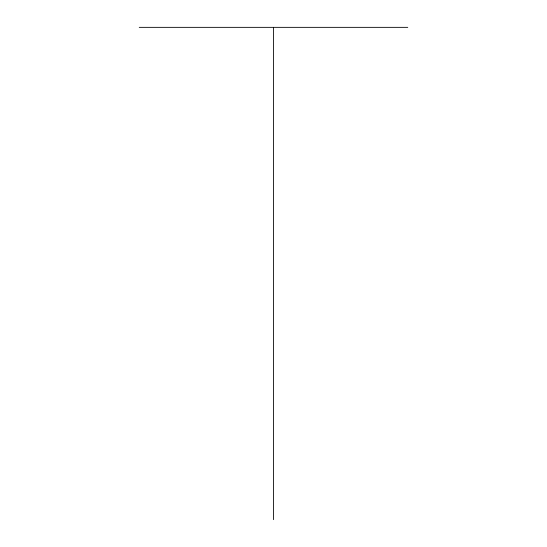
<?xml version="1.0" encoding="UTF-8"?>
<svg xmlns="http://www.w3.org/2000/svg" width="547" height="547" viewBox="0 0 547 547"><rect width="100%" height="100%" fill="white"/><g stroke="black" fill="none" stroke-linecap="round" stroke-linejoin="round"><path stroke-width="0.82" d="M139.239 27.35L407.761 27.35M273.5 27.35L273.5 519.65"/></g></svg>
